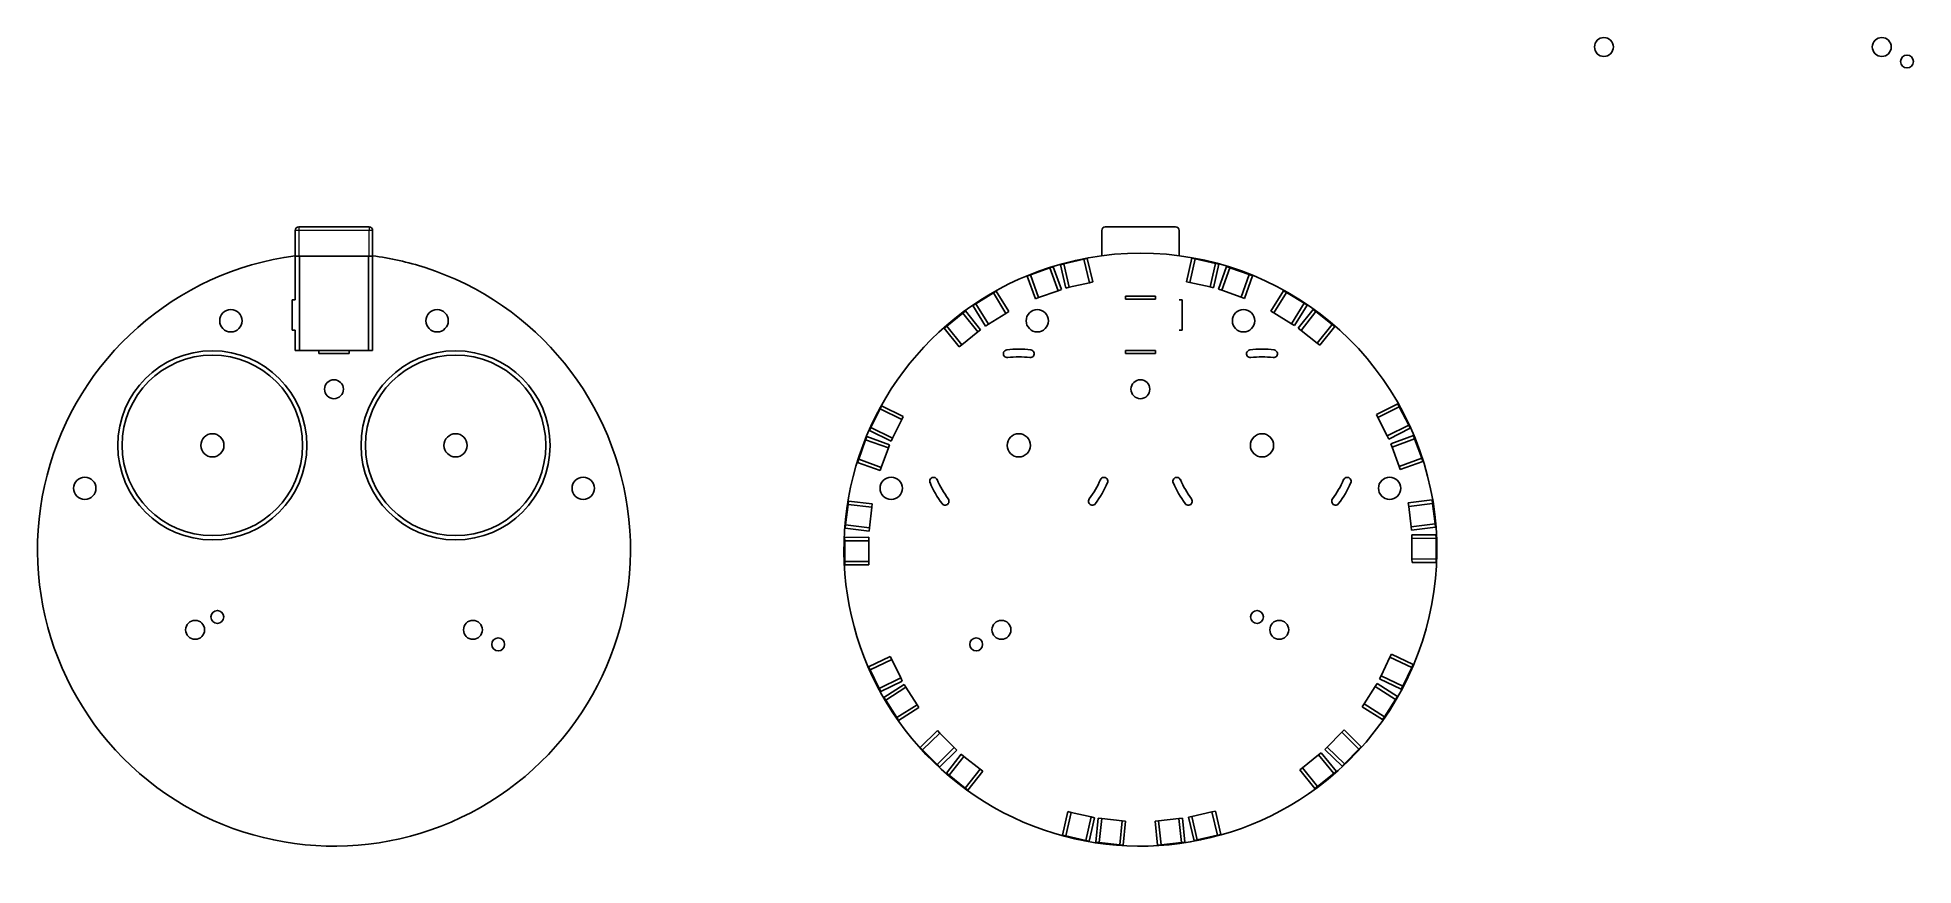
# Model space of a CAD drawing. Header units: millimetres. Extents: x 106 to 325, y 119 to 215.
import ezdxf

# ---------------------------------------------------------------- set-up
doc = ezdxf.new("R2010")
doc.units = ezdxf.units.MM
doc.layers.add('6', color=7, linetype='CONTINUOUS', true_color=0xffffff)
doc.layers.add('9', color=7, linetype='CONTINUOUS', true_color=0xffffff)
doc.layers.add('DEFAULT', color=7, linetype='CONTINUOUS')

msp = doc.modelspace()

# ---------------------------------------------------------------- linework, layer by layer
at = {"layer": '6', "color": 1, "linetype": 'Continuous'}
for p, q in [((221.79, 187.66), (224.05, 188.47)), ((224.43, 188.6), (224.05, 188.47)), ((225, 185.83), (224.05, 188.47)), ((224.43, 188.6), (225.38, 185.97)), ((221.79, 187.66), (221.42, 187.52)), ((222.37, 184.89), (221.42, 187.52)), ((222.74, 185.02), (221.79, 187.66)), ((222.74, 185.02), (225, 185.83)), ((225.38, 185.97), (225, 185.83)), ((249.77, 183.45), (251.24, 185.83)), ((250.11, 183.24), (251.58, 185.62)), ((251.58, 185.62), (251.24, 185.83)), ((251.58, 185.62), (253.63, 184.37)), ((222.74, 185.02), (222.37, 184.89)), ((250.11, 183.24), (249.77, 183.45)), ((252.16, 181.98), (253.63, 184.37)), ((253.97, 184.16), (252.5, 181.77)), ((253.97, 184.16), (253.63, 184.37)), ((250.11, 183.24), (252.16, 181.98)), ((252.5, 181.77), (252.16, 181.98)), ((201.8, 166.22), (202.61, 168.47)), ((202.75, 168.85), (202.61, 168.47)), ((205.25, 167.53), (202.61, 168.47)), ((202.75, 168.85), (205.38, 167.9)), ((201.8, 166.22), (201.66, 165.84)), ((204.43, 165.27), (201.8, 166.22)), ((204.43, 165.27), (205.25, 167.53)), ((205.38, 167.9), (205.25, 167.53)), ((204.3, 164.89), (201.66, 165.84)), ((204.43, 165.27), (204.3, 164.89)), ((265.75, 161.13), (268.53, 161.47)), ((265.8, 160.73), (265.75, 161.13)), ((265.8, 160.73), (268.58, 161.08)), ((265.8, 160.73), (266.09, 158.35)), ((268.58, 161.08), (268.87, 158.69)), ((266.09, 158.35), (268.87, 158.69)), ((266.14, 157.95), (266.09, 158.35)), ((268.92, 158.3), (266.14, 157.95)), ((268.92, 158.3), (268.87, 158.69)), ((204.73, 138.5), (207.09, 140.01)), ((207.09, 140.01), (207.3, 139.67)), ((204.73, 138.5), (204.95, 138.17)), ((207.3, 139.67), (204.95, 138.17)), ((206.24, 136.14), (204.95, 138.17)), ((208.6, 137.65), (206.24, 136.14)), ((208.6, 137.65), (207.3, 139.67)), ((208.6, 137.65), (208.81, 137.32)), ((206.24, 136.14), (206.45, 135.81)), ((208.81, 137.32), (206.45, 135.81)), ((258, 134.44), (256.32, 132.72)), ((258, 134.44), (258.28, 134.72)), ((258, 134.44), (260, 132.48)), ((258.28, 134.72), (260.28, 132.76)), ((256.04, 132.44), (256.32, 132.72)), ((258.04, 130.48), (256.04, 132.44)), ((256.32, 132.72), (258.32, 130.76)), ((260, 132.48), (258.32, 130.76)), ((260, 132.48), (260.28, 132.76)), ((258.04, 130.48), (258.32, 130.76)), ((229.39, 121.64), (229.68, 124.43)), ((229.68, 124.43), (230.08, 124.39)), ((230.08, 124.39), (229.79, 121.6)), ((232.47, 124.13), (230.08, 124.39)), ((232.47, 124.13), (232.17, 121.35)), ((232.47, 124.13), (232.86, 124.09)), ((232.86, 124.09), (232.57, 121.31)), ((229.39, 121.64), (229.79, 121.6)), ((232.17, 121.35), (229.79, 121.6)), ((232.17, 121.35), (232.57, 121.31))]:
    msp.add_line(p, q, dxfattribs=at)
at = {"layer": '6', "color": 155, "linetype": 'Continuous'}
for p, q in [((225.67, 188.94), (225.28, 188.85)), ((225.91, 186.13), (225.28, 188.85)), ((225.67, 188.94), (228.01, 189.48)), ((226.3, 186.22), (225.67, 188.94)), ((228.4, 189.57), (228.01, 189.48)), ((228.64, 186.76), (228.01, 189.48)), ((228.4, 189.57), (229.03, 186.85)), ((239.96, 186.87), (240.58, 189.61)), ((240.35, 186.79), (240.97, 189.52)), ((240.97, 189.52), (240.58, 189.61)), ((240.97, 189.52), (243.31, 188.99)), ((242.69, 186.26), (243.31, 188.99)), ((243.7, 188.9), (243.08, 186.17)), ((243.7, 188.9), (243.31, 188.99)), ((226.3, 186.22), (225.91, 186.13)), ((226.3, 186.22), (228.64, 186.76)), ((229.03, 186.85), (228.64, 186.76)), ((240.35, 186.79), (239.96, 186.87)), ((240.35, 186.79), (242.69, 186.26)), ((243.08, 186.17), (242.69, 186.26)), ((214.22, 183.47), (213.91, 183.22)), ((214.22, 183.47), (215.97, 181.29)), ((252.95, 181.45), (254.69, 183.65)), ((253.27, 181.2), (255.01, 183.4)), ((255.01, 183.4), (254.69, 183.65)), ((255.01, 183.4), (256.89, 181.91)), ((212.04, 181.71), (211.73, 181.46)), ((213.48, 179.28), (211.73, 181.46)), ((212.04, 181.71), (213.91, 183.22)), ((213.8, 179.53), (212.04, 181.71)), ((215.66, 181.04), (213.91, 183.22)), ((215.97, 181.29), (215.66, 181.04)), ((253.27, 181.2), (252.95, 181.45)), ((253.27, 181.2), (255.15, 179.71)), ((255.15, 179.71), (256.89, 181.91)), ((257.2, 181.66), (255.46, 179.47)), ((257.2, 181.66), (256.89, 181.91)), ((213.8, 179.53), (213.48, 179.28)), ((213.8, 179.53), (215.66, 181.04)), ((255.46, 179.47), (255.15, 179.71)), ((262.04, 171.42), (264.53, 172.68)), ((264.71, 172.33), (264.53, 172.68)), ((203.23, 169.91), (204.29, 172.06)), ((204.47, 172.42), (204.29, 172.06)), ((206.8, 170.82), (204.29, 172.06)), ((204.47, 172.42), (206.98, 171.18)), ((205.73, 168.67), (206.8, 170.82)), ((206.98, 171.18), (206.8, 170.82)), ((262.22, 171.06), (262.04, 171.42)), ((262.22, 171.06), (264.71, 172.33)), ((262.22, 171.06), (263.3, 168.92)), ((264.71, 172.33), (265.8, 170.19)), ((203.23, 169.91), (203.05, 169.56)), ((205.56, 168.31), (203.05, 169.56)), ((205.73, 168.67), (203.23, 169.91)), ((205.73, 168.67), (205.56, 168.31)), ((263.3, 168.92), (265.8, 170.19)), ((263.48, 168.56), (263.3, 168.92)), ((265.98, 169.83), (263.48, 168.56)), ((265.98, 169.83), (265.8, 170.19)), ((268.58, 161.08), (268.53, 161.47)), ((266.17, 157.4), (268.97, 157.41)), ((266.18, 157), (266.17, 157.4)), ((268.98, 157.01), (268.97, 157.41)), ((200.16, 157.11), (202.96, 157.13)), ((200.16, 157.11), (200.17, 156.71)), ((202.97, 156.73), (200.17, 156.71)), ((200.18, 154.31), (200.17, 156.71)), ((202.96, 157.13), (202.97, 156.73)), ((202.98, 154.33), (202.97, 156.73)), ((266.18, 157), (268.98, 157.01)), ((266.18, 157), (266.18, 154.6)), ((268.98, 157.01), (268.98, 154.61)), ((202.98, 154.33), (200.18, 154.31)), ((200.18, 154.31), (200.18, 153.91)), ((202.98, 153.93), (200.18, 153.91)), ((202.98, 154.33), (202.98, 153.93)), ((266.18, 154.6), (268.98, 154.61)), ((266.19, 154.2), (266.18, 154.6)), ((268.99, 154.21), (266.19, 154.2)), ((268.99, 154.21), (268.98, 154.61)), ((261.9, 139.77), (260.62, 137.74)), ((261.9, 139.77), (262.12, 140.11)), ((261.9, 139.77), (264.27, 138.27)), ((262.12, 140.11), (264.48, 138.61)), ((260.4, 137.41), (260.62, 137.74)), ((260.62, 137.74), (262.98, 136.24)), ((264.27, 138.27), (262.98, 136.24)), ((264.27, 138.27), (264.48, 138.61)), ((262.77, 135.91), (260.4, 137.41)), ((262.77, 135.91), (262.98, 136.24)), ((212, 129.68), (213.73, 131.88)), ((214.05, 131.63), (212.31, 129.44)), ((213.73, 131.88), (214.05, 131.63)), ((215.93, 130.15), (214.05, 131.63)), ((255.31, 131.81), (253.44, 130.31)), ((255.31, 131.81), (255.63, 132.06)), ((255.31, 131.81), (257.07, 129.63)), ((255.63, 132.06), (257.38, 129.88)), ((212, 129.68), (212.31, 129.44)), ((214.19, 127.95), (212.31, 129.44)), ((215.93, 130.15), (214.19, 127.95)), ((216.24, 129.9), (214.51, 127.7)), ((215.93, 130.15), (216.24, 129.9)), ((253.13, 130.06), (253.44, 130.31)), ((254.89, 127.88), (253.13, 130.06)), ((253.44, 130.31), (255.2, 128.13)), ((257.07, 129.63), (255.2, 128.13)), ((257.07, 129.63), (257.38, 129.88)), ((214.19, 127.95), (214.51, 127.7)), ((254.89, 127.88), (255.2, 128.13)), ((225.51, 122.46), (226.12, 125.2)), ((226.51, 125.11), (225.9, 122.38)), ((226.12, 125.2), (226.51, 125.11)), ((228.85, 124.59), (226.51, 125.11)), ((228.85, 124.59), (228.24, 121.85)), ((229.24, 124.5), (228.63, 121.77)), ((228.85, 124.59), (229.24, 124.5)), ((240.18, 124.55), (240.57, 124.64)), ((240.82, 121.82), (240.18, 124.55)), ((242.91, 125.18), (240.57, 124.64)), ((240.57, 124.64), (241.2, 121.91)), ((242.91, 125.18), (243.3, 125.27)), ((242.91, 125.18), (243.54, 122.45)), ((243.3, 125.27), (243.93, 122.54)), ((225.51, 122.46), (225.9, 122.38)), ((228.24, 121.85), (225.9, 122.38)), ((243.54, 122.45), (241.2, 121.91)), ((243.54, 122.45), (243.93, 122.54)), ((228.24, 121.85), (228.63, 121.77)), ((240.82, 121.82), (241.2, 121.91))]:
    msp.add_line(p, q, dxfattribs=at)
at = {"layer": '6', "color": 5, "linetype": 'Continuous'}
for p, q in [((243.67, 186), (244.61, 188.64)), ((244.05, 185.87), (244.99, 188.5)), ((244.99, 188.5), (244.61, 188.64)), ((244.99, 188.5), (247.25, 187.7)), ((215.43, 184.3), (217.47, 185.56)), ((217.81, 185.77), (217.47, 185.56)), ((218.94, 183.18), (217.47, 185.56)), ((217.81, 185.77), (219.28, 183.39)), ((244.05, 185.87), (243.67, 186)), ((244.05, 185.87), (246.31, 185.06)), ((246.31, 185.06), (247.25, 187.7)), ((247.62, 187.57), (246.68, 184.93)), ((247.62, 187.57), (247.25, 187.7)), ((215.43, 184.3), (215.09, 184.09)), ((216.56, 181.71), (215.09, 184.09)), ((216.9, 181.92), (215.43, 184.3)), ((219.28, 183.39), (218.94, 183.18)), ((246.68, 184.93), (246.31, 185.06)), ((216.9, 181.92), (216.56, 181.71)), ((216.9, 181.92), (218.94, 183.18)), ((263.73, 168), (266.36, 168.96)), ((263.86, 167.63), (266.49, 168.59)), ((266.49, 168.59), (266.36, 168.96)), ((266.49, 168.59), (267.32, 166.33)), ((263.86, 167.63), (263.73, 168)), ((263.86, 167.63), (264.68, 165.37)), ((264.68, 165.37), (267.32, 166.33)), ((267.45, 165.95), (264.82, 165)), ((267.45, 165.95), (267.32, 166.33)), ((264.82, 165), (264.68, 165.37)), ((200.27, 158.57), (200.56, 160.96)), ((200.6, 161.35), (200.56, 160.96)), ((203.34, 160.62), (200.56, 160.96)), ((200.6, 161.35), (203.38, 161.02)), ((203.05, 158.24), (203.34, 160.62)), ((203.38, 161.02), (203.34, 160.62)), ((200.27, 158.57), (200.22, 158.18)), ((203, 157.84), (200.22, 158.18)), ((203.05, 158.24), (200.27, 158.57)), ((203.05, 158.24), (203, 157.84)), ((202.95, 142.05), (205.47, 143.27)), ((202.95, 142.05), (203.13, 141.69)), ((205.64, 142.92), (203.13, 141.69)), ((205.47, 143.27), (205.64, 142.92)), ((206.7, 140.76), (205.64, 142.92)), ((263.62, 143.17), (262.58, 141)), ((263.62, 143.17), (263.79, 143.53)), ((263.62, 143.17), (266.15, 141.96)), ((263.79, 143.53), (266.32, 142.32)), ((266.15, 141.96), (265.11, 139.8)), ((266.15, 141.96), (266.32, 142.32)), ((204.18, 139.53), (203.13, 141.69)), ((206.7, 140.76), (204.18, 139.53)), ((206.87, 140.4), (204.36, 139.17)), ((206.7, 140.76), (206.87, 140.4)), ((262.41, 140.64), (262.58, 141)), ((264.94, 139.44), (262.41, 140.64)), ((262.58, 141), (265.11, 139.8)), ((264.94, 139.44), (265.11, 139.8)), ((204.18, 139.53), (204.36, 139.17)), ((208.96, 132.67), (210.95, 134.64)), ((211.23, 134.35), (209.24, 132.39)), ((210.95, 134.64), (211.23, 134.35)), ((212.92, 132.65), (211.23, 134.35)), ((208.96, 132.67), (209.24, 132.39)), ((210.92, 130.68), (209.24, 132.39)), ((212.92, 132.65), (210.92, 130.68)), ((213.2, 132.36), (211.2, 130.39)), ((212.92, 132.65), (213.2, 132.36)), ((210.92, 130.68), (211.2, 130.39)), ((236.29, 124.09), (236.69, 124.13)), ((236.58, 121.31), (236.29, 124.09)), ((239.07, 124.39), (236.69, 124.13)), ((236.69, 124.13), (236.98, 121.35)), ((239.07, 124.39), (239.47, 124.43)), ((239.07, 124.39), (239.37, 121.6)), ((239.47, 124.43), (239.76, 121.64)), ((236.58, 121.31), (236.98, 121.35)), ((239.37, 121.6), (236.98, 121.35)), ((239.37, 121.6), (239.76, 121.64))]:
    msp.add_line(p, q, dxfattribs=at)
at = {"layer": '9', "color": 155, "linetype": 'Continuous', "lineweight": 5}
for p, q in [((136.64, 192.85), (136.24, 192.85)), ((136.64, 193.25), (136.64, 192.85)), ((144.84, 192.85), (136.64, 192.85)), ((136.64, 192.85), (136.64, 189.85)), ((144.84, 193.25), (144.84, 192.85)), ((145.24, 192.85), (144.84, 192.85)), ((144.84, 189.85), (144.84, 192.85))]:
    msp.add_line(p, q, dxfattribs=at)
at = {"layer": '9', "color": 155, "linetype": 'Continuous'}
for p, q in [((136.24, 189.85), (136.24, 192.85)), ((136.64, 193.25), (144.84, 193.25)), ((145.24, 192.85), (145.24, 189.85)), ((230.08, 189.9), (230.08, 192.85)), ((238.68, 193.25), (230.48, 193.25)), ((239.08, 189.9), (239.08, 192.85)), ((136.24, 184.75), (136.24, 189.85)), ((136.64, 189.85), (136.24, 189.85)), ((136.64, 189.85), (144.84, 189.85)), ((136.74, 178.85), (136.74, 189.85)), ((144.74, 189.85), (144.74, 178.85)), ((145.24, 189.85), (144.84, 189.85)), ((145.24, 178.85), (145.24, 189.85)), ((135.89, 184.75), (136.24, 184.75)), ((135.89, 184.75), (135.89, 181.25)), ((232.83, 185.2), (236.33, 185.2)), ((232.83, 185.2), (232.83, 184.85)), ((232.83, 184.85), (236.33, 184.85)), ((236.33, 185.2), (236.33, 184.85)), ((239.43, 184.75), (239.08, 184.75)), ((239.43, 184.75), (239.43, 181.25)), ((135.89, 181.25), (136.24, 181.25)), ((136.24, 178.85), (136.24, 181.25)), ((239.43, 181.25), (239.08, 181.25)), ((136.24, 178.85), (136.74, 178.85)), ((144.74, 178.85), (136.74, 178.85)), ((138.99, 178.85), (138.99, 178.5)), ((142.49, 178.5), (138.99, 178.5)), ((142.49, 178.85), (142.49, 178.5)), ((144.74, 178.85), (145.24, 178.85)), ((232.83, 178.85), (236.33, 178.85)), ((232.83, 178.85), (232.83, 178.5)), ((232.83, 178.5), (236.33, 178.5)), ((236.33, 178.85), (236.33, 178.5))]:
    msp.add_line(p, q, dxfattribs=at)
at = {"layer": '9'}
for centre, radius in [((288.52, 214.19), 1.1), ((320.85, 214.19), 1.1), ((323.79, 212.5), 0.75)]:
    msp.add_circle(centre, radius, dxfattribs=at)
at = {"layer": '9', "color": 64, "linetype": 'Continuous', "extrusion": (0, 0, -1)}
for centre, radius in [((-128.74, 182.33), 1.3), ((-152.74, 182.33), 1.3), ((-234.58, 174.36), 1.1), ((-126.59, 167.83), 1.35), ((-220.43, 167.83), 1.35), ((-111.74, 162.83), 1.3), ((-169.74, 162.83), 1.3), ((-127.17, 147.86), 0.75), ((-218.41, 146.36), 1.1), ((-250.74, 146.36), 1.1), ((-159.85, 144.66), 0.75)]:
    msp.add_circle(centre, radius, dxfattribs=at)
at = {"layer": '9', "color": 64, "linetype": 'Continuous'}
for centre, radius in [((222.58, 182.33), 1.3), ((246.58, 182.33), 1.3), ((140.74, 174.36), 1.1), ((154.89, 167.83), 1.35), ((248.73, 167.83), 1.35), ((205.58, 162.83), 1.3), ((263.58, 162.83), 1.3), ((248.15, 147.86), 0.75), ((124.58, 146.36), 1.1), ((156.91, 146.36), 1.1), ((215.47, 144.66), 0.75)]:
    msp.add_circle(centre, radius, dxfattribs=at)
at = {"layer": '9', "color": 155, "linetype": 'Continuous'}
for radius in [11, 10.5]:
    msp.add_circle((126.59, 167.83), radius, dxfattribs=at)
at = {"layer": '9', "color": 155, "linetype": 'Continuous', "extrusion": (0, 0, -1)}
for radius in [11, 10.5]:
    msp.add_circle((-154.89, 167.83), radius, dxfattribs=at)
at = {"layer": '9', "color": 155, "linetype": 'Continuous'}
for centre, radius, start, end in [((136.64, 192.85), 0.4, 90, 180), ((230.48, 192.85), 0.4, 90, 180), ((238.68, 192.85), 0.4, 0, 90), ((140.74, 155.69), 34.5, 72.1124, 82.5065)]:
    msp.add_arc(centre, radius, start, end, dxfattribs=at)
at = {"layer": '9', "color": 155, "linetype": 'Continuous', "extrusion": (0, 0, -1)}
msp.add_arc((-144.84, 192.85), 0.4, 90, 180, dxfattribs=at)
at = {"layer": '9', "color": 64, "linetype": 'Continuous', "extrusion": (0, 0, -1)}
for start, end in [(72.1124, 233.3393), (233.3393, 72.1124)]:
    msp.add_arc((-234.58, 155.69), 34.5, start, end, dxfattribs=at)
at = {"layer": '9', "color": 64, "linetype": 'Continuous'}
for start, end in [(97.4956, 233.3393), (233.3393, 72.1124)]:
    msp.add_arc((140.74, 155.69), 34.5, start, end, dxfattribs=at)
at = {"layer": 'DEFAULT', "color": 64}
for centre, radius, start, end in [((220.43, 167.81), 11.22, 82.8003, 97.1997), ((248.73, 167.81), 11.22, 82.8003, 97.1997), ((219.08, 178.49), 0.45, 97.1805, 277.1929), ((220.43, 167.83), 10.3, 82.7852, 97.2148), ((221.78, 178.49), 0.45, 262.8071, 82.8195), ((247.38, 178.49), 0.45, 97.1805, 277.1929), ((248.73, 167.83), 10.3, 82.7852, 97.2148), ((250.08, 178.49), 0.45, 262.8071, 82.8195), ((210.51, 163.66), 0.45, 22.8071, 202.8195), ((220.43, 167.83), 10.3, 202.7852, 217.2148), ((220.43, 167.83), 10.3, 322.7852, 337.2148), ((230.34, 163.66), 0.45, 337.1805, 157.1929), ((238.81, 163.66), 0.45, 22.8071, 202.8195), ((248.73, 167.83), 10.3, 202.7852, 217.2148), ((248.73, 167.83), 10.3, 322.7852, 337.2148), ((258.64, 163.66), 0.45, 337.1805, 157.1929), ((220.44, 167.84), 11.22, 202.8003, 217.1997), ((211.86, 161.32), 0.45, 217.1805, 37.1929), ((228.99, 161.32), 0.45, 142.8071, 322.8195), ((220.41, 167.84), 11.22, 322.8003, 337.1997), ((248.74, 167.84), 11.22, 202.8003, 217.1997), ((240.16, 161.32), 0.45, 217.1805, 37.1929), ((257.29, 161.32), 0.45, 142.8071, 322.8195), ((248.71, 167.84), 11.22, 322.8003, 337.1997)]:
    msp.add_arc(centre, radius, start, end, dxfattribs=at)

doc.saveas('drawing.dxf')
